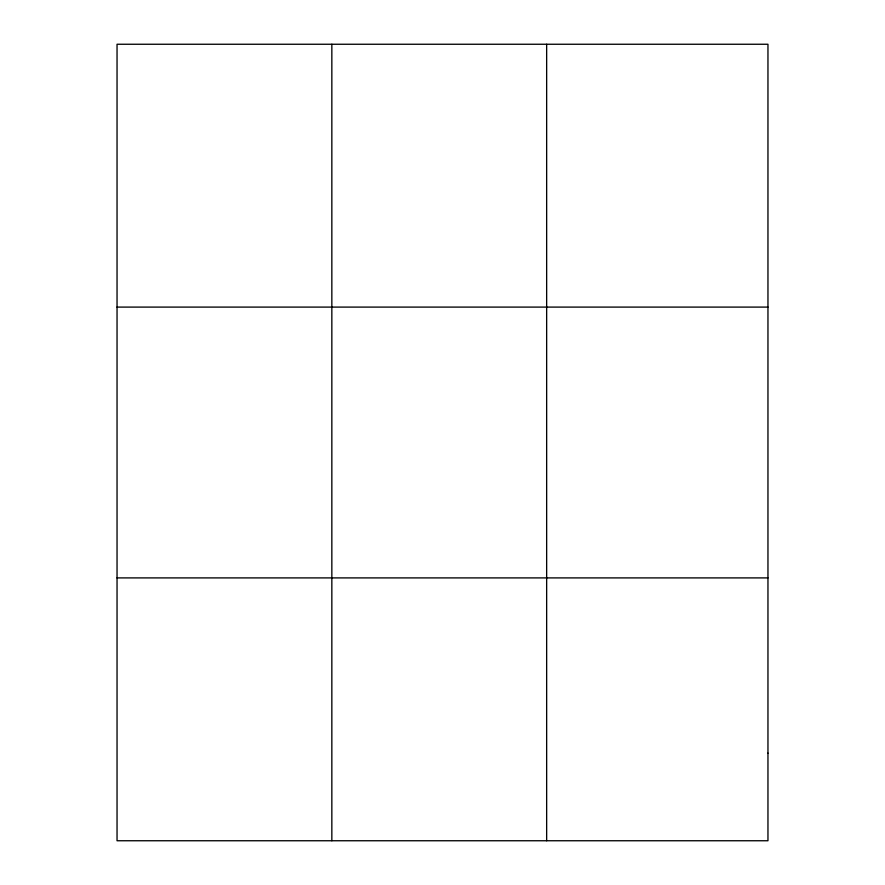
<?xml version="1.0" encoding="UTF-8"?>
<svg xmlns="http://www.w3.org/2000/svg" width="885" height="885" viewBox="0 0 885 885"><rect width="100%" height="100%" fill="white"/><g stroke="black" fill="none" stroke-linecap="round" stroke-linejoin="round"><path stroke-width="1.33" d="M331.842 44.25L331.842 840.75M546.653 44.25L546.653 840.75M117.041 307.095L767.959 307.095M117.041 577.905L767.959 577.905M767.959 753.135L767.959 840.75L117.041 840.75L117.041 44.25L767.959 44.25L767.959 753.135"/></g></svg>
